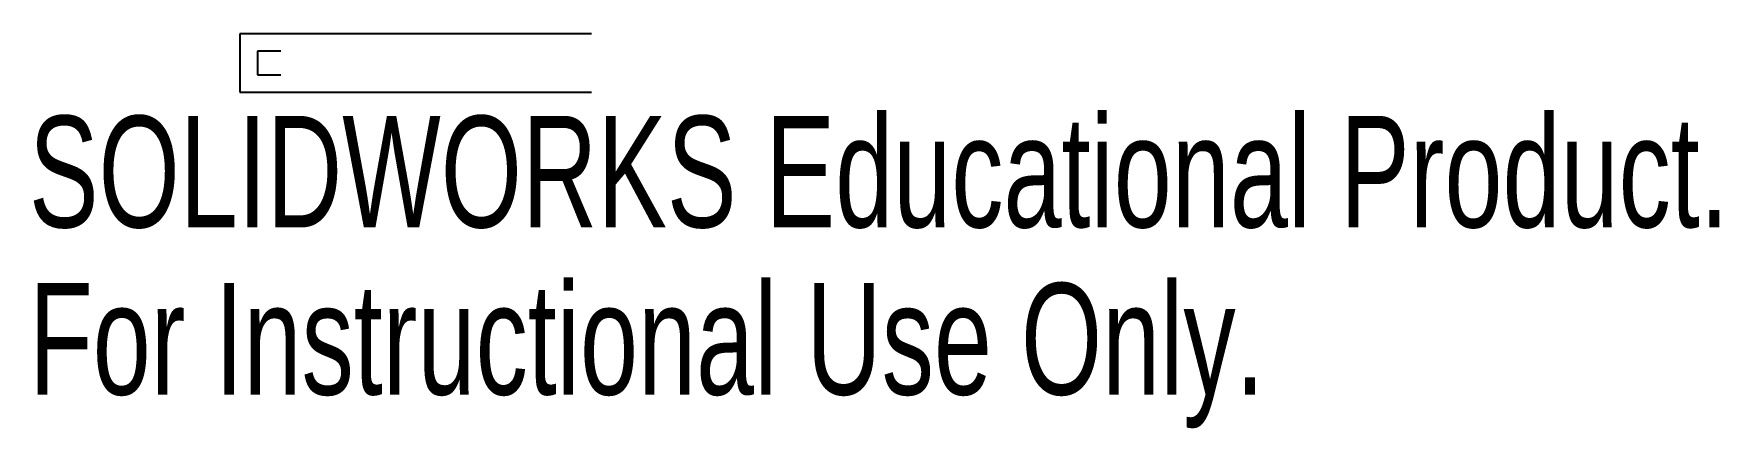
# Model space of a CAD drawing. Header units: millimetres. Extents: x 29.5 to 102.8, y -86 to -20.5.
# Drawn here: x 29.7 to 102.8, y -86 to -68.9 of the extents above.
import ezdxf

# ---------------------------------------------------------------- set-up
doc = ezdxf.new("R2010")
doc.units = ezdxf.units.MM
doc.styles.add('SLDTEXTSTYLE0', font='TXT', dxfattribs={"width": 0.7})

msp = doc.modelspace()

# ---------------------------------------------------------------- linework, layer by layer
at = {"color": 7, "linetype": 'Continuous'}
for p, q in [((53.91, -68.86), (38.67, -68.86)), ((38.67, -68.86), (38.67, -71.4)), ((40.448, -69.622), (39.432, -69.622)), ((39.432, -69.622), (39.432, -70.638)), ((39.432, -70.638), (40.448, -70.638)), ((38.67, -71.4), (53.91, -71.4))]:
    msp.add_line(p, q, dxfattribs=at)

# ---------------------------------------------------------------- texts
at = {"color": 7, "linetype": 'Continuous', "char_height": 4.83362, "attachment_point": 1, "style": 'SLDTEXTSTYLE0'}
for s, insert in [('SOLIDWORKS Educational Product.', (29.526, -72.42)), ('For Instructional Use Only.', (29.526, -79.67))]:
    msp.add_mtext(s, dxfattribs=dict(at, insert=insert))

doc.saveas('drawing.dxf')
